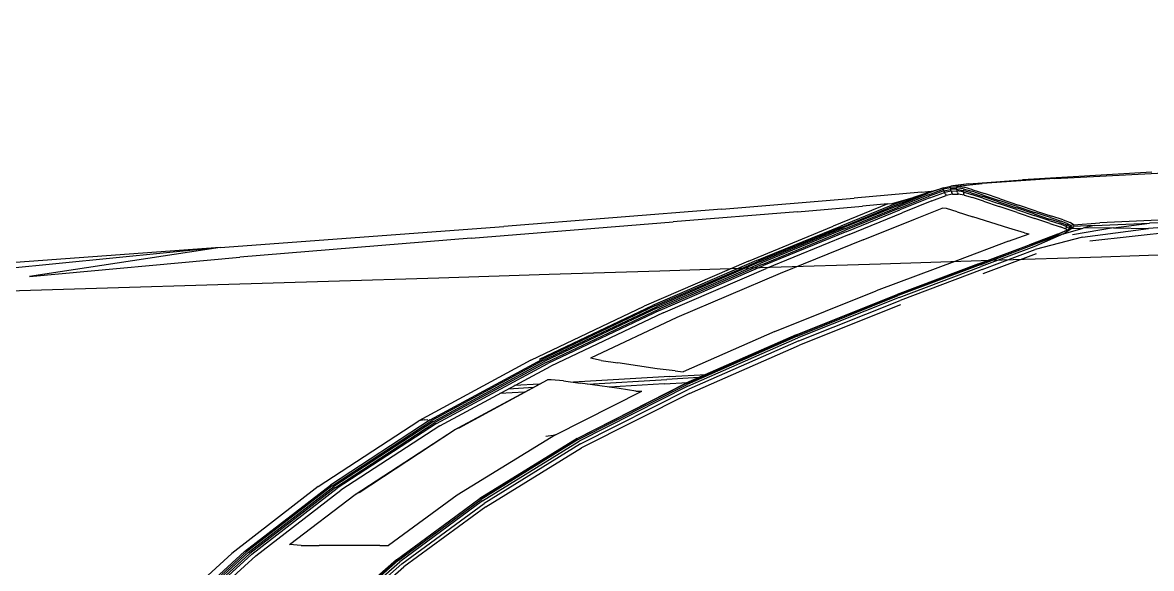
# Model space of a CAD drawing. Extents: x 526875 to 527530, y 3493038 to 3493574.
# Drawn here: x 527121.644 to 527122.823, y 3493326.601 to 3493327.172 of the extents above; entities that cross this region are included whole.
import ezdxf

# ---------------------------------------------------------------- set-up
doc = ezdxf.new("R2010")
doc.units = 0
doc.header["$LTSCALE"] = 2
doc.layers.get('0').update_dxf_attribs({"linetype": 'CONTINUOUS'})
doc.layers.add('L-WATER水景', color=5, linetype='CONTINUOUS')
doc.layers.add('W-_BOLLARD系船栓', color=4, linetype='CONTINUOUS')

# ---------------------------------------------------------------- blocks, each defined once
blk = doc.blocks.new('$matou$00000056')
at = {"color": 0, "linetype": 'Continuous'}
for p, q in [((5184.68, -1704.54, 0), (5144.95, -1751.76, 0)), ((5146.15, -1754.46, 0), (5186.25, -1706.62, 0)), ((5187.58, -1708.08, 0), (5147.23, -1756.33, 0)), ((5148.11, -1757.51, 0), (5188.61, -1709.01, 0)), ((5189.31, -1709.51, 0), (5148.73, -1758.14, 0)), ((5149.03, -1758.35, 0), (5189.64, -1709.7, 0)), ((5230.62, -1767.5, 0), (5272.25, -1715.85, 0)), ((5232.83, -1769.06, 0), (5274.61, -1717.06, 0)), ((5275.75, -1717.63, 0), (5233.89, -1769.81, 0)), ((5234.91, -1770.52, 0), (5276.83, -1718.18, 0)), ((5277.84, -1718.7, 0), (5235.85, -1771.17, 0)), ((5236.99, -1771.63, 0), (5279.04, -1719.04, 0)), ((5286.61, -1717.71, 0), (5244.31, -1770.58, 0)), ((5095.88, -1800.62, 0), (5144.95, -1751.76, 0)), ((5146.15, -1754.46, 0), (5096.73, -1803.79, 0)), ((5097.55, -1805.99, 0), (5147.23, -1756.33, 0)), ((5148.11, -1757.51, 0), (5098.27, -1807.37, 0)), ((5098.8, -1808.09, 0), (5148.73, -1758.14, 0)), ((5149.03, -1758.35, 0), (5099.06, -1808.33, 0)), ((5230.62, -1767.5, 0), (5179.52, -1820.97, 0)), ((5232.83, -1769.06, 0), (5181.56, -1822.83, 0)), ((5112.14, -1811.92, 0), (5153.29, -1770.91, 0)), ((5158.28, -1771.25, 0), (5153.29, -1770.91, 0)), ((5158.28, -1771.25, 0), (5169.16, -1772.09, 0)), ((5169.16, -1772.09, 0), (5181.43, -1773.04, 0)), ((5210.71, -1775.79, 0), (5171.33, -1816.83, 0)), ((5181.43, -1773.04, 0), (5193.62, -1773.91, 0)), ((5182.54, -1823.71, 0), (5233.89, -1769.81, 0)), ((5234.91, -1770.52, 0), (5183.47, -1824.55, 0)), ((5184.34, -1825.31, 0), (5235.85, -1771.17, 0)), ((5236.99, -1771.63, 0), (5185.4, -1825.88, 0)), ((5192.43, -1825.16, 0), (5244.31, -1770.58, 0)), ((5204.02, -1774.65, 0), (5193.62, -1773.91, 0)), ((5204.02, -1774.65, 0), (5210.71, -1775.79, 0)), ((5095.88, -1800.62, 0), (5038.7, -1848.05, 0)), ((5039.24, -1851.56, 0), (5096.73, -1803.79, 0)), ((5097.55, -1805.99, 0), (5039.84, -1853.99, 0)), ((5040.41, -1855.52, 0), (5098.27, -1807.37, 0)), ((5098.8, -1808.09, 0), (5040.86, -1856.32, 0)), ((5041.08, -1856.56, 0), (5099.06, -1808.33, 0)), ((5053.57, -1860.42, 0), (5112.14, -1811.92, 0)), ((5171.33, -1816.83, 0), (5111.9, -1869.05, 0)), ((5168.96, -1818.26, 0), (5111.9, -1869.05, 0)), ((5120.32, -1873.05, 0), (5179.52, -1820.97, 0)), ((5168.96, -1818.26, 0), (5171.33, -1816.83, 0)), ((5122.19, -1875.14, 0), (5181.56, -1822.83, 0)), ((5182.54, -1823.71, 0), (5123.09, -1876.13, 0)), ((5123.93, -1877.07, 0), (5183.47, -1824.55, 0)), ((5184.34, -1825.31, 0), (5124.72, -1877.92, 0)), ((5125.7, -1878.58, 0), (5185.4, -1825.88, 0)), ((5192.43, -1825.16, 0), (5132.42, -1878.21, 0)), ((4974.6, -1890.99, 0), (5038.7, -1848.05, 0)), ((5039.24, -1851.56, 0), (4974.94, -1894.72, 0)), ((4975.4, -1897.29, 0), (5039.84, -1853.99, 0)), ((5040.41, -1855.52, 0), (4975.86, -1898.9, 0)), ((4976.24, -1899.74, 0), (5040.86, -1856.32, 0)), ((5041.08, -1856.56, 0), (4976.43, -1899.99, 0)), ((5053.57, -1860.42, 0), (5002.21, -1894.83, 0)), ((5059.14, -1859.84, 0), (5053.57, -1860.42, 0)), ((5120.32, -1873.05, 0), (5054.36, -1920.52, 0)), ((5111.9, -1869.05, 0), (5056.63, -1908.73, 0)), ((5109.26, -1870.36, 0), (5056.63, -1908.73, 0)), ((5109.26, -1870.36, 0), (5111.9, -1869.05, 0)), ((5122.19, -1875.14, 0), (5056.09, -1922.78, 0)), ((5056.91, -1923.85, 0), (5123.09, -1876.13, 0)), ((5123.93, -1877.07, 0), (5057.69, -1924.86, 0)), ((5058.4, -1925.78, 0), (5124.72, -1877.92, 0)), ((5125.7, -1878.58, 0), (5059.31, -1926.51, 0)), ((5065.76, -1926.43, 0), (5132.42, -1878.21, 0)), ((5129.29, -1878.84, 0), (5127.13, -1878.93, 0)), ((5129.29, -1878.84, 0), (5132.42, -1878.21, 0)), ((4974.6, -1890.99, 0), (4909.62, -1928.48, 0)), ((4909.87, -1932.3, 0), (4974.94, -1894.72, 0)), ((4975.4, -1897.29, 0), (4910.26, -1934.93, 0)), ((4910.68, -1936.58, 0), (4975.86, -1898.9, 0)), ((4976.24, -1899.74, 0), (4911.04, -1937.42, 0)), ((4911.23, -1937.66, 0), (4976.43, -1899.99, 0)), ((4989, -1900.43, 0), (4975.39, -1900.6, 0)), ((4989, -1900.43, 0), (5021, -1899.84, 0)), ((5005.63, -1895.18, 0), (5002.21, -1894.83, 0)), ((5005.63, -1895.18, 0), (5015.32, -1898.24, 0)), ((5015.32, -1898.24, 0), (5026.54, -1901.41, 0)), ((5070.28, -1898.93, 0), (5084.73, -1898.66, 0)), ((4985.6, -1906.67, 0), (4964.42, -1906.93, 0)), ((4968.85, -1904.38, 0), (4987.48, -1904.15, 0)), ((4985.6, -1906.67, 0), (5041.7, -1905.62, 0)), ((5033.31, -1903.3, 0), (4987.48, -1904.15, 0)), ((5026.54, -1901.41, 0), (5037.71, -1904.53, 0)), ((5047.34, -1907.17, 0), (5037.71, -1904.53, 0)), ((5061.47, -1905.25, 0), (5075.95, -1904.98, 0)), ((5079.48, -1902.44, 0), (5065.02, -1902.71, 0)), ((4923.56, -1941.43, 0), (4977.67, -1910.17, 0)), ((4982.45, -1911.19, 0), (4977.67, -1910.17, 0)), ((4982.45, -1911.19, 0), (4992.68, -1913.87, 0)), ((5047.34, -1907.17, 0), (5054.56, -1908.51, 0)), ((5054.56, -1908.51, 0), (5056.63, -1908.73, 0)), ((4992.68, -1913.87, 0), (5004.02, -1917.15, 0)), ((5004.02, -1917.15, 0), (5015.31, -1920.41, 0)), ((4979.87, -1957.43, 0), (5031.15, -1925.64, 0)), ((4987.83, -1962.14, 0), (5054.36, -1920.52, 0)), ((4989.42, -1964.52, 0), (5056.09, -1922.78, 0)), ((5056.91, -1923.85, 0), (4990.18, -1965.66, 0)), ((4990.89, -1966.72, 0), (5057.69, -1924.86, 0)), ((5058.4, -1925.78, 0), (4991.53, -1967.7, 0)), ((4992.37, -1968.48, 0), (5059.31, -1926.51, 0)), ((5065.76, -1926.43, 0), (4998.54, -1968.67, 0)), ((5025.01, -1923.2, 0), (5015.31, -1920.41, 0)), ((5025.01, -1923.2, 0), (5031.15, -1925.64, 0)), ((4849.82, -1959.52, 0), (4909.62, -1928.48, 0)), ((4909.87, -1932.3, 0), (4850.06, -1963.36, 0)), ((5060.67, -1926.93, 0), (4993.64, -1968.97, 0)), ((4850.47, -1965.99, 0), (4910.26, -1934.93, 0)), ((4910.68, -1936.58, 0), (4850.93, -1967.61, 0)), ((4851.34, -1968.42, 0), (4911.04, -1937.42, 0)), ((4911.23, -1937.66, 0), (4851.58, -1968.61, 0)), ((4923.56, -1941.43, 0), (4863.64, -1972.55, 0)), ((4918.85, -1991.74, 0), (4979.87, -1957.43, 0)), ((4801.54, -1986.95, 0), (4850.06, -1963.36, 0)), ((4850.47, -1965.99, 0), (4802.06, -1989.52, 0)), ((4987.83, -1962.14, 0), (4926.89, -1996.66, 0)), ((4989.42, -1964.52, 0), (4928.36, -1999.15, 0)), ((4929.05, -2000.33, 0), (4990.18, -1965.66, 0)), ((4802.66, -1991.06, 0), (4850.93, -1967.61, 0)), ((4851.34, -1968.42, 0), (4803.22, -1991.78, 0)), ((4803.6, -1991.88, 0), (4851.58, -1968.61, 0)), ((4815.58, -1995.86, 0), (4863.64, -1972.55, 0)), ((4990.89, -1966.72, 0), (4929.68, -2001.45, 0)), ((4930.24, -2002.47, 0), (4991.53, -1967.7, 0)), ((4992.37, -1968.48, 0), (4930.99, -2003.31, 0)), ((4932.16, -2003.87, 0), (4993.64, -1968.97, 0)), ((4936.85, -2003.76, 0), (4998.54, -1968.67, 0)), ((4769.89, -1998.39, 0), (4801.23, -1983.15, 0)), ((4801.54, -1986.95, 0), (4770.33, -2002.13, 0)), ((4771.07, -2004.58, 0), (4802.06, -1989.52, 0)), ((4802.66, -1991.06, 0), (4771.93, -2005.98, 0)), ((4772.77, -2006.56, 0), (4803.22, -1991.78, 0)), ((4803.6, -1991.88, 0), (4773.4, -2006.53, 0)), ((4869.74, -2017.6, 0), (4918.85, -1991.74, 0)), ((4785.52, -2010.35, 0), (4815.58, -1995.86, 0)), ((4877.72, -2022.87, 0), (4926.89, -1996.66, 0)), ((4742.47, -2011.04, 0), (4770.33, -2002.13, 0)), ((4753.46, -2014.5, 0), (4771.07, -2004.58, 0)), ((4879.06, -2025.43, 0), (4928.36, -1999.15, 0)), ((4929.05, -2000.33, 0), (4879.68, -2026.67, 0)), ((4880.22, -2027.83, 0), (4929.68, -2001.45, 0)), ((4930.24, -2002.47, 0), (4880.67, -2028.92, 0)), ((4881.29, -2029.82, 0), (4930.99, -2003.31, 0)), ((4932.16, -2003.87, 0), (4882.34, -2030.46, 0)), ((4936.85, -2003.76, 0), (4886.8, -2030.53, 0)), ((4689.04, -2011.96, 0), (4738.32, -2007.31, 0)), ((4742.47, -2011.04, 0), (4703.97, -2015.85, 0)), ((4753.46, -2014.5, 0), (4771.93, -2005.98, 0)), ((4771.93, -2005.98, 0), (4755.97, -2014.87, 0)), ((4772.77, -2006.56, 0), (4755.97, -2014.87, 0)), ((4756.91, -2014.68, 0), (4773.4, -2006.53, 0)), ((4785.52, -2010.35, 0), (4773.32, -2016.04, 0)), ((4627.68, -2019.05, 0), (4703.97, -2015.85, 0)), ((4724.31, -2017.92, 0), (4703.37, -2020.37, 0)), ((4724.31, -2017.92, 0), (4703.97, -2015.85, 0)), ((4724.31, -2017.92, 0), (4748.24, -2013.33, 0)), ((4724.31, -2017.92, 0), (4741.96, -2018.73, 0)), ((4753.46, -2014.5, 0), (4741.96, -2018.73, 0)), ((4748.66, -2020.01, 0), (4750.02, -2018.46, 0)), ((4753.46, -2014.5, 0), (4748.82, -2018.84, 0)), ((4748.82, -2018.84, 0), (4755.97, -2014.87, 0)), ((4748.82, -2018.84, 0), (4750.02, -2018.46, 0)), ((4750.24, -2018.34, 0), (4749.48, -2019.21, 0)), ((4750.07, -2018.54, 0), (4749.97, -2019.47, 0)), ((4756.91, -2014.68, 0), (4750.02, -2018.46, 0)), ((4751.68, -2018.55, 0), (4751, -2017.92, 0)), ((4751.68, -2018.55, 0), (4751.73, -2019.81, 0)), ((4751.68, -2018.55, 0), (4755.21, -2020.78, 0)), ((4776.13, -2017.04, 0), (4773.32, -2016.04, 0)), ((4776.13, -2017.04, 0), (4785.05, -2021.9, 0)), ((4869.74, -2017.6, 0), (4838.79, -2033.81, 0)), ((4627.68, -2019.05, 0), (4703.37, -2020.37, 0)), ((4689.49, -2022.73, 0), (4732.07, -2022.65, 0)), ((4735.48, -2020.75, 0), (4703.37, -2020.37, 0)), ((4747.36, -2022.19, 0), (4732.07, -2022.65, 0)), ((4735.48, -2020.75, 0), (4741.96, -2018.73, 0)), ((4735.48, -2020.75, 0), (4747.29, -2020.58, 0)), ((4748.82, -2018.84, 0), (4741.96, -2018.73, 0)), ((4748.82, -2018.84, 0), (4747.29, -2020.58, 0)), ((4748.66, -2020.01, 0), (4747.29, -2020.58, 0)), ((4747.36, -2022.19, 0), (4747.29, -2020.58, 0)), ((4747.36, -2022.19, 0), (4748.74, -2021.46, 0)), ((4747.36, -2022.19, 0), (4749.29, -2024.1, 0)), ((4748.66, -2020.01, 0), (4749.48, -2019.21, 0)), ((4748.66, -2020.01, 0), (4748.74, -2021.46, 0)), ((4749.56, -2020.54, 0), (4748.74, -2021.46, 0)), ((4750.56, -2023.22, 0), (4748.74, -2021.46, 0)), ((4753.31, -2026.69, 0), (4749.29, -2024.1, 0)), ((4749.56, -2020.54, 0), (4749.48, -2019.21, 0)), ((4749.56, -2020.54, 0), (4749.97, -2019.47, 0)), ((4749.56, -2020.54, 0), (4751.3, -2022.19, 0)), ((4749.91, -2018.71, 0), (4749.97, -2019.47, 0)), ((4751.65, -2021.04, 0), (4749.97, -2019.47, 0)), ((4750.56, -2023.22, 0), (4754.42, -2025.69, 0)), ((4751.65, -2021.04, 0), (4751.3, -2022.19, 0)), ((4755.04, -2024.57, 0), (4751.3, -2022.19, 0)), ((4751.65, -2021.04, 0), (4751.73, -2019.81, 0)), ((4751.65, -2021.04, 0), (4755.3, -2023.36, 0)), ((4755.04, -2024.57, 0), (4761.13, -2028.1, 0)), ((4761.09, -2024.2, 0), (4755.21, -2020.78, 0)), ((4761.3, -2026.84, 0), (4755.3, -2023.36, 0)), ((4761.09, -2024.2, 0), (4769.72, -2029.22, 0)), ((4785.05, -2021.9, 0), (4795.25, -2027.52, 0)), ((4877.72, -2022.87, 0), (4846.49, -2039.5, 0)), ((5354.18, -2019.36, 0), (5231.66, -2027.66, 0)), ((5242.85, -2036.87, 0), (5354.18, -2019.36, 0)), ((4753.31, -2026.69, 0), (4759.67, -2030.38, 0)), ((4760.62, -2029.29, 0), (4754.42, -2025.69, 0)), ((4768.59, -2035.57, 0), (4759.67, -2030.38, 0)), ((4760.62, -2029.29, 0), (4769.45, -2034.42, 0)), ((4769.89, -2033.19, 0), (4761.13, -2028.1, 0)), ((4761.3, -2026.84, 0), (4770.01, -2031.9, 0)), ((4779.78, -2035.08, 0), (4769.72, -2029.22, 0)), ((4795.25, -2027.52, 0), (4805.48, -2033.16, 0)), ((4879.06, -2025.43, 0), (4847.7, -2042.15, 0)), ((4848.22, -2043.44, 0), (4879.68, -2026.67, 0)), ((4880.22, -2027.83, 0), (4848.65, -2044.67, 0)), ((4848.95, -2045.84, 0), (4880.67, -2028.92, 0)), ((4881.29, -2029.82, 0), (4849.4, -2046.83, 0)), ((4850.29, -2047.56, 0), (4882.34, -2030.46, 0)), ((4854.49, -2047.81, 0), (4886.8, -2030.53, 0)), ((5097.17, -2034.99, 0), (5231.66, -2027.66, 0)), ((5242.85, -2036.87, 0), (5367.93, -2027.03, 0)), ((4768.59, -2035.57, 0), (4778.84, -2041.52, 0)), ((4779.64, -2040.34, 0), (4769.45, -2034.42, 0)), ((4769.89, -2033.19, 0), (4780.03, -2039.08, 0)), ((4780.12, -2037.78, 0), (4770.01, -2031.9, 0)), ((4779.78, -2035.08, 0), (4789.95, -2041, 0)), ((4780.12, -2037.78, 0), (4790.33, -2043.71, 0)), ((4814.42, -2038.04, 0), (4805.48, -2033.16, 0)), ((4814.42, -2038.04, 0), (4820.61, -2041.32, 0)), ((4838.79, -2033.81, 0), (4823.05, -2041.91, 0)), ((5097.17, -2034.99, 0), (4979.43, -2040.82, 0)), ((5242.85, -2036.87, 0), (5077.77, -2043.73, 0)), ((5242.85, -2036.87, 0), (5361.96, -2032.12, 0)), ((4789.14, -2047.5, 0), (4778.84, -2041.52, 0)), ((4779.64, -2040.34, 0), (4789.9, -2046.3, 0)), ((4790.26, -2045.03, 0), (4780.03, -2039.08, 0)), ((4798.9, -2046.21, 0), (4789.95, -2041, 0)), ((4799.32, -2048.94, 0), (4790.33, -2043.71, 0)), ((4820.61, -2041.32, 0), (4823.05, -2041.91, 0)), ((4828.83, -2048.73, 0), (4846.49, -2039.5, 0)), ((4829.89, -2051.46, 0), (4847.7, -2042.15, 0)), ((4848.22, -2043.44, 0), (4830.32, -2052.79, 0)), ((4830.61, -2054.09, 0), (4848.65, -2044.67, 0)), ((4907.14, -2044.64, 0), (4869.2, -2046.85, 0)), ((4907.14, -2044.64, 0), (4979.43, -2040.82, 0)), ((4950.94, -2049.86, 0), (5077.77, -2043.73, 0)), ((4789.14, -2047.5, 0), (4798.25, -2052.79, 0)), ((4798.96, -2051.56, 0), (4789.9, -2046.3, 0)), ((4790.26, -2045.03, 0), (4799.29, -2050.27, 0)), ((4798.9, -2046.21, 0), (4805.31, -2049.94, 0)), ((4805.8, -2054.05, 0), (4799.29, -2050.27, 0)), ((4799.32, -2048.94, 0), (4805.79, -2052.7, 0)), ((4809.91, -2052.32, 0), (4805.31, -2049.94, 0)), ((4828.83, -2048.73, 0), (4820.36, -2052.7, 0)), ((4829.62, -2056.45, 0), (4850.29, -2047.56, 0)), ((4848.95, -2045.84, 0), (4830.74, -2055.34, 0)), ((4849.4, -2046.83, 0), (4830.74, -2055.34, 0)), ((4851.9, -2047.92, 0), (4835.51, -2053.91, 0)), ((4850.29, -2047.56, 0), (4851.9, -2047.92, 0)), ((4854.49, -2047.81, 0), (4851.9, -2047.92, 0)), ((4854.49, -2047.81, 0), (4869.2, -2046.85, 0)), ((4950.94, -2049.86, 0), (4873.89, -2054.14, 0)), ((4804.9, -2056.65, 0), (4798.25, -2052.79, 0)), ((4798.96, -2051.56, 0), (4805.54, -2055.37, 0)), ((4804.9, -2056.65, 0), (4809.84, -2059.17, 0)), ((4810.36, -2057.84, 0), (4805.54, -2055.37, 0)), ((4810.48, -2055.11, 0), (4805.79, -2052.7, 0)), ((4805.8, -2054.05, 0), (4810.55, -2056.49, 0)), ((4809.91, -2052.32, 0), (4810.24, -2053.72, 0)), ((4809.91, -2052.32, 0), (4813.46, -2053.48, 0)), ((4810.48, -2055.11, 0), (4810.24, -2053.72, 0)), ((4810.36, -2057.84, 0), (4814.18, -2059.07, 0)), ((4810.48, -2055.11, 0), (4810.55, -2056.49, 0)), ((4810.48, -2055.11, 0), (4814.13, -2056.3, 0)), ((4814.27, -2057.69, 0), (4810.55, -2056.49, 0)), ((4813.83, -2054.89, 0), (4813.46, -2053.48, 0)), ((4816.69, -2053.57, 0), (4813.46, -2053.48, 0)), ((4813.83, -2054.89, 0), (4814.13, -2056.3, 0)), ((4814.27, -2057.69, 0), (4814.13, -2056.3, 0)), ((4817.48, -2056.38, 0), (4814.13, -2056.3, 0)), ((4814.27, -2057.69, 0), (4814.18, -2059.07, 0)), ((4814.27, -2057.69, 0), (4817.71, -2057.78, 0)), ((4816.69, -2053.57, 0), (4820.36, -2052.7, 0)), ((4816.69, -2053.57, 0), (4817.12, -2054.98, 0)), ((4817.48, -2056.38, 0), (4817.12, -2054.98, 0)), ((4817.48, -2056.38, 0), (4821.28, -2055.48, 0)), ((4817.48, -2056.38, 0), (4817.71, -2057.78, 0)), ((4821.6, -2056.86, 0), (4817.71, -2057.78, 0)), ((4817.74, -2059.16, 0), (4817.71, -2057.78, 0)), ((4820.85, -2054.09, 0), (4820.36, -2052.7, 0)), ((4820.85, -2054.09, 0), (4821.28, -2055.48, 0)), ((4829.89, -2051.46, 0), (4821.28, -2055.48, 0)), ((4821.6, -2056.86, 0), (4821.28, -2055.48, 0)), ((4821.6, -2056.86, 0), (4830.32, -2052.79, 0)), ((4821.6, -2056.86, 0), (4821.76, -2058.21, 0)), ((4821.71, -2059.53, 0), (4830.74, -2055.34, 0)), ((4829.62, -2056.45, 0), (4821.71, -2059.53, 0)), ((4830.61, -2054.09, 0), (4821.76, -2058.21, 0)), ((4834.76, -2056.74, 0), (4827.33, -2057.34, 0)), ((4834.76, -2056.74, 0), (4873.89, -2054.14, 0)), ((4756.96, -2063.04, 0), (4660.42, -2064.08, 0)), ((4700.59, -2064.69, 0), (4775.82, -2063.22, 0)), ((4756.96, -2063.04, 0), (4799.31, -2061.76, 0)), ((4806.9, -2061.88, 0), (4775.82, -2063.22, 0)), ((4813.79, -2060.44, 0), (4799.31, -2061.76, 0)), ((4806.9, -2061.88, 0), (4799.31, -2061.76, 0)), ((4806.9, -2061.88, 0), (4817.5, -2060.53, 0)), ((4806.9, -2061.88, 0), (4816.23, -2060.79, 0)), ((4813.79, -2060.44, 0), (4809.84, -2059.17, 0)), ((4813.79, -2060.44, 0), (4814.18, -2059.07, 0)), ((4813.79, -2060.44, 0), (4817.5, -2060.53, 0)), ((4817.74, -2059.16, 0), (4814.18, -2059.07, 0)), ((4816.23, -2060.79, 0), (4817.5, -2060.53, 0)), ((4817.74, -2059.16, 0), (4817.5, -2060.53, 0)), ((4821.71, -2059.53, 0), (4817.5, -2060.53, 0)), ((4817.74, -2059.16, 0), (4821.76, -2058.21, 0)), ((4821.71, -2059.53, 0), (4821.76, -2058.21, 0))]:
    blk.add_line(p, q, dxfattribs=at)
at = {"layer": 'W-_BOLLARD系船栓', "elevation": 0}
blk.add_lwpolyline([(-6727.01, -15.08, 0.047361), (-6712.22, -120.4, 0.071059), (-6549.69, -364.15, 0.106743), (-4524.57, -1531.01, 0.083644), (-2645.55, -1972.48, -0.010282), (5565.87, -2012.73, -0.041262), (6105.07, -1863.2, 0.304271), (6623.1, -1179.78, 0.082265), (6714.73, -654.33), (6727.01, 59.7), (6714.73, 773.74, 0.082265), (6623.1, 1299.19, 0.256696), (6105.07, 1839.57, 0.028009), (5545.43, 1985.11, 0.02503), (-2645.55, 1949.01, 0.085737), (-4525.67, 1505.86, 0.098082), (-6474.2, 408.49, 0.055987), (-6646.53, 216.4, 0.167612), (-6727.01, -15.08)], format="xyb", dxfattribs=at)

msp = doc.modelspace()

# ---------------------------------------------------------------- block references
at = {"layer": 'L-WATER水景', "color": 8, "lineweight": 0, "xscale": 0.0018, "yscale": 0.0012, "zscale": 0.001291236534000011, "rotation": 182.6690366972091}
msp.add_blockref('$matou$00000056', (527131.3911, 3493324.9344), dxfattribs=at)

doc.saveas('drawing.dxf')
